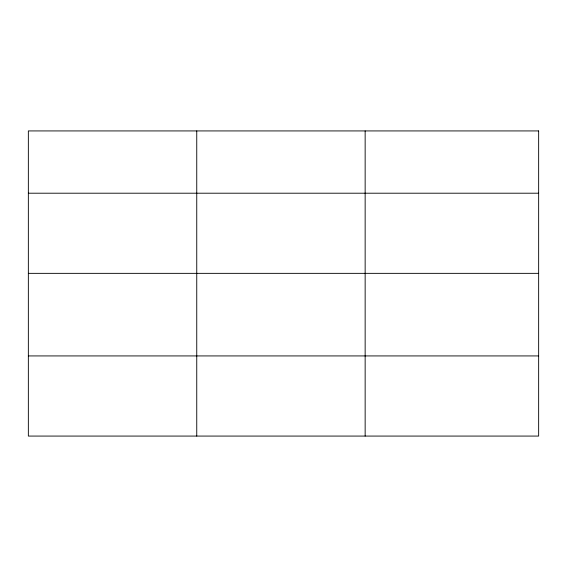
<?xml version="1.0" encoding="UTF-8"?>
<svg xmlns="http://www.w3.org/2000/svg" width="567" height="567" viewBox="0 0 567 567"><rect width="100%" height="100%" fill="white"/><g stroke="black" fill="none" stroke-linecap="round" stroke-linejoin="round"><path stroke-width="0.85" d="M28.35 193.205L538.65 193.205M28.35 273.351L538.65 273.351M28.35 355.927L538.65 355.927M365.148 130.927L365.148 436.073M196.749 130.927L196.749 436.073M538.65 130.927L28.35 130.927L28.35 436.073L538.65 436.073L538.65 130.927"/></g></svg>
